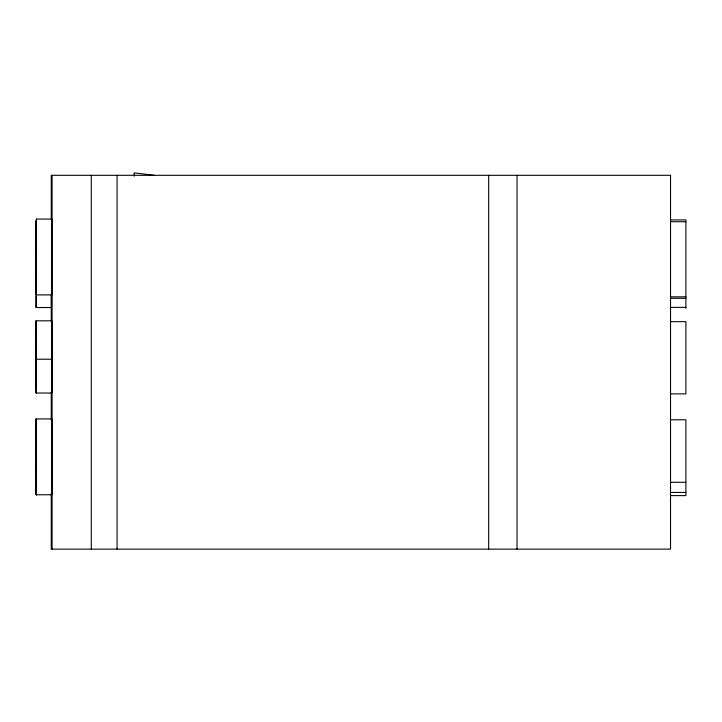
<?xml version="1.0" encoding="UTF-8"?>
<svg xmlns="http://www.w3.org/2000/svg" width="722" height="722" viewBox="0 0 722 722"><rect width="100%" height="100%" fill="white"/><g stroke="black" fill="none" stroke-linecap="round" stroke-linejoin="round"><path stroke-width="1.08" d="M36.1 438.064L36.127 418.931L51.822 418.931L51.822 494.76L36.118 494.76L36.1 491.592M36.208 282.582L36.118 307.536L51.488 307.536L51.497 294.161M36.29 466.511L36.136 491.547M36.109 432.622L36.127 426.594L36.145 431.079M36.425 441.295L36.118 494.76M36.317 355.26L36.344 320.812L36.407 393.021L36.47 338.717M36.416 234.713L36.434 294.901L36.371 252.222M36.479 456.602L36.461 494.76L36.353 490.482M36.434 444.102L36.461 418.931L36.479 449.932M36.47 265.145L36.47 256.842M36.443 492.151L36.488 484.489M36.127 295.993L36.118 307.536M36.208 291.11L36.19 294.901L51.794 294.901L51.794 219.073L36.434 219.073L36.47 248.684M36.208 284.612L36.19 287.239L36.181 284.45M36.362 249.081L36.353 252.592M36.371 282.392L36.353 285.434L36.344 228.54L36.362 231.193M36.416 231.22L36.434 226.735L36.443 231.202M36.127 486.303L36.136 483.93M36.452 351.027L36.443 354.818M36.443 282.753L36.434 287.239L36.416 279.134M36.271 484.48L36.262 487.097L36.253 484.318M36.353 481.042L36.335 485.292M36.443 431.079L36.461 426.594L36.47 428.579M36.443 485.076L36.461 487.097L36.47 482.612M51.497 295.993L51.488 307.536M36.118 393.021L51.849 393.021L51.813 320.812L36.118 320.812L36.154 388.192M36.271 493.081L36.262 494.76L36.235 478.903M36.344 492.332L36.335 492.955L36.244 420.736M51.497 494.408L51.479 493.965M670.53 219.921L685.9 219.921L685.9 308.384M670.53 221.726L685.9 221.726M670.53 296.85L685.9 296.85M670.53 298.285L685.9 298.285M670.53 307.364L685.9 307.364M670.53 321.66L685.9 321.66L685.9 393.878L670.53 393.878M36.38 328.465L36.452 331.263M36.38 359.213L51.822 359.213M670.53 419.78L685.9 419.78L685.9 495.608L670.53 495.608M670.53 482.287L685.9 482.287M670.53 492.44L685.9 492.44M154.4 175.311L134.175 172.874L134.175 176.249M36.335 428.399L36.353 432.37M36.19 294.901L36.253 220.878L36.308 293.096L36.299 220.878L36.371 221.898M36.127 418.931L36.145 421.711M51.794 294.251L51.794 294.901M51.813 494.11L51.822 494.76M36.434 219.073L36.371 224.975M36.452 320.812L36.461 339.647M36.353 259.081L36.362 263.349M36.118 487.097L36.1 481.439M36.127 449.58L36.127 452.504M36.118 458.849L36.127 461.728M36.38 227.25L36.38 233.152M36.371 234.524L36.371 239.172M36.452 244.18L36.461 250.074M36.434 463.443L36.443 479.002M36.362 450.086L36.154 420.736L36.181 492.955M36.235 473.036L36.434 488.902M36.163 273.169L36.163 279.044M36.109 436.548L36.136 471.656M36.1 443.877L36.109 448.922M36.145 462.558L36.145 467.766M517.015 175.311L517.015 549.126M488.677 175.311L488.677 549.126M117.063 175.311L117.063 549.126M91.288 175.311L91.288 549.126M52.083 175.311L52.083 549.126M51.253 219.217L51.253 175.311L670.53 175.311L670.53 549.126L51.253 549.126L51.253 493.956M51.253 294.657L51.253 320.559M51.253 392.624L51.253 419.644M36.407 420.736L36.389 492.955M36.163 220.878L36.136 284.306M36.335 320.812L36.208 393.021L36.299 320.812"/></g></svg>
